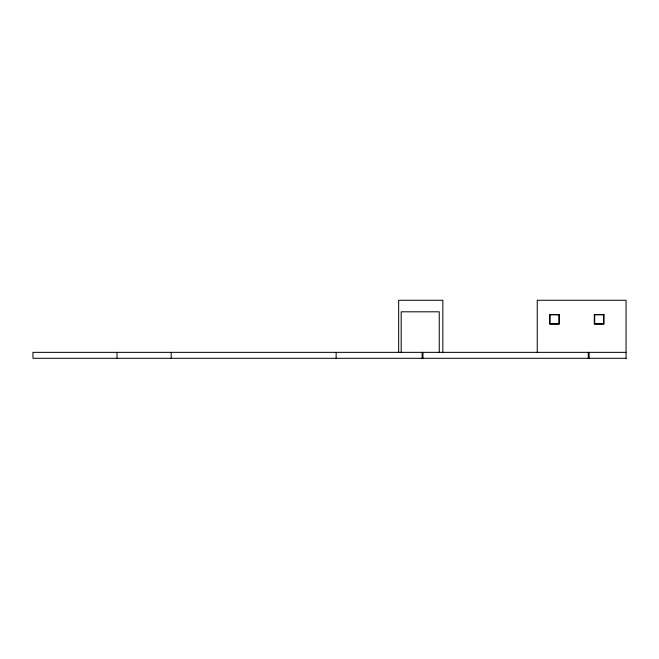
<?xml version="1.0" encoding="UTF-8"?>
<svg xmlns="http://www.w3.org/2000/svg" width="659" height="659" viewBox="0 0 659 659"><rect width="100%" height="100%" fill="white"/><g stroke="black" fill="none" stroke-linecap="round" stroke-linejoin="round"><path stroke-width="0.99" d="M626.05 352.351L32.95 352.351L32.95 358.307L626.05 358.307M626.05 358.735L626.05 300.265L537.25 300.265L537.25 352.351M589.105 352.351L589.105 358.307M588.265 352.351L588.265 358.307M442.832 352.351L442.832 300.265L398.654 300.265L398.654 352.351M439.256 352.351L439.256 311.806L401.183 311.806L401.183 352.351M422.963 352.351L422.963 358.307M422.114 352.351L422.114 358.307M336.164 352.351L336.139 358.307M171.208 352.351L171.208 358.307M117.005 352.351L117.005 358.307M559.318 314.524L549.622 314.524L549.622 324.22L559.318 324.22L559.318 314.524M603.982 314.524L594.294 314.524L594.294 324.22L603.982 324.22L603.982 314.524M558.923 314.821L550.043 314.821L550.043 323.701L558.923 323.701L558.923 314.821M603.595 314.821L594.706 314.821L594.706 323.701L603.595 323.701L603.595 314.821"/></g></svg>
